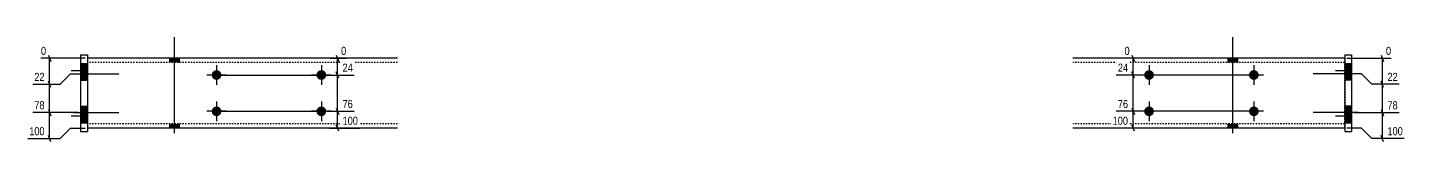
# Model space of a CAD drawing. Header units: millimetres. Extents: x 7 to 27937, y 5 to 621.
# Drawn here: x 8011 to 9983, y 7 to 157 of the extents above; entities that cross this region are included whole.
import ezdxf

# ---------------------------------------------------------------- set-up
doc = ezdxf.new("R2010")
doc.units = ezdxf.units.MM
doc.linetypes.add('DXK_LINE_DOT2', pattern=[3.9198, 1.9599, -1.9599])
doc.layers.add('MÅLSÆTNING', color=7, linetype='Continuous')
doc.layers.add('STÅL', color=7, linetype='Continuous')
doc.styles.add('Arial Narrow', font='ARIALN.TTF', dxfattribs={"height": 0.2})

msp = doc.modelspace()

# ---------------------------------------------------------------- hatches: boundary and pattern name
at = {"layer": 'STÅL', "linetype": 'Continuous'}
for points in [[(8087.1, 119.2), (8087.1, 99.2), (8097.1, 99.2), (8097.1, 119.2)], [(8229.1, 126.7), (8215.1, 126.7), (8215.1, 120.7), (8229.1, 120.7)], [(8229.1, 126.7), (8215.1, 126.7), (8215.1, 120.7), (8229.1, 120.7)], [(9730.1, 120.7), (9744.1, 120.7), (9744.1, 126.7), (9730.1, 126.7)], [(9730.1, 120.7), (9744.1, 120.7), (9744.1, 126.7), (9730.1, 126.7)], [(9897.1, 119.2), (9897.1, 99.2), (9907.1, 99.2), (9907.1, 119.2)], [(8097.1, 95.5), (8097.1, 113.5), (8087.1, 113.5), (8087.1, 95.5)], [(8282.1, 95.7, -1), (8282.1, 109.7, -1)], [(8432.1, 95.7, -1), (8432.1, 109.7, -1)], [(9617.1, 95.7, -1), (9617.1, 109.7, -1)], [(9767.1, 95.7, -1), (9767.1, 109.7, -1)], [(9907.1, 95.5), (9907.1, 113.5), (9897.1, 113.5), (9897.1, 95.5)], [(8097.1, 39.9), (8097.1, 57.9), (8087.1, 57.9), (8087.1, 39.9)], [(8087.1, 54.2), (8087.1, 34.2), (8097.1, 34.2), (8097.1, 54.2)], [(8282.1, 43.7, -1), (8282.1, 57.7, -1)], [(8432.1, 43.7, -1), (8432.1, 57.7, -1)], [(9617.1, 43.7, -1), (9617.1, 57.7, -1)], [(9767.1, 43.7, -1), (9767.1, 57.7, -1)], [(9907.1, 39.9), (9907.1, 57.9), (9897.1, 57.9), (9897.1, 39.9)], [(9897.1, 54.2), (9897.1, 34.2), (9907.1, 34.2), (9907.1, 54.2)], [(8229.1, 32.7), (8215.1, 32.7), (8215.1, 26.7), (8229.1, 26.7)], [(8229.1, 32.7), (8215.1, 32.7), (8215.1, 26.7), (8229.1, 26.7)], [(9730.1, 26.7), (9744.1, 26.7), (9744.1, 32.7), (9730.1, 32.7)], [(9730.1, 26.7), (9744.1, 26.7), (9744.1, 32.7), (9730.1, 32.7)]]:
    msp.add_hatch(color=96, dxfattribs=at).paths.add_polyline_path(points)

# ---------------------------------------------------------------- linework, layer by layer
at = {"layer": 'MÅLSÆTNING', "color": 7, "linetype": 'Continuous'}
for p, q in [((8094.1, 126.7), (8030.7, 126.7)), ((8041.3, 131.2), (8044.9, 122.2)), ((9601.6, 126.7), (9581.9, 126.7)), ((9592.5, 131.2), (9596.1, 122.2)), ((9594.3, 102.7), (9594.3, 126.7)), ((9900.1, 126.7), (9963.5, 126.7)), ((9949.3, 131.2), (9952.9, 122.2)), ((9951.1, 89.5), (9951.1, 126.7)), ((8058.1, 89.5), (8073.1, 104.5)), ((8058.1, 89.5), (8073.1, 104.5)), ((8073.1, 104.5), (8084.1, 104.5)), ((8073.1, 104.5), (8084.1, 104.5)), ((8285.1, 102.7), (8479.3, 102.7)), ((8457.1, 98.2), (8453.5, 107.2)), ((8455.3, 50.7), (8455.3, 102.7)), ((9764.1, 102.7), (9570.2, 102.7)), ((9764.1, 102.7), (9570.2, 102.7)), ((9596.1, 98.2), (9592.5, 107.2)), ((9596.1, 98.2), (9592.5, 107.2)), ((9594.3, 50.7), (9594.3, 102.7)), ((9921.1, 104.5), (9910.1, 104.5)), ((9921.1, 104.5), (9910.1, 104.5)), ((9936.1, 89.5), (9921.1, 104.5)), ((9936.1, 89.5), (9921.1, 104.5)), ((8019, 89.5), (8058.1, 89.5)), ((8044.9, 85), (8041.3, 94)), ((9975.2, 89.5), (9936.1, 89.5)), ((9975.2, 89.5), (9936.1, 89.5)), ((9952.9, 85), (9949.3, 94)), ((9952.9, 85), (9949.3, 94)), ((9951.1, 48.9), (9951.1, 89.5)), ((8084.1, 48.9), (8019, 48.9)), ((8041.3, 53.4), (8044.9, 44.4)), ((8043.1, 11.7), (8043.1, 48.9)), ((8285.1, 50.7), (8479.3, 50.7)), ((8285.1, 50.7), (8479.3, 50.7)), ((8453.5, 55.2), (8457.1, 46.2)), ((8453.5, 55.2), (8457.1, 46.2)), ((8455.3, 26.7), (8455.3, 50.7)), ((9764.1, 50.7), (9570.2, 50.7)), ((9764.1, 50.7), (9570.2, 50.7)), ((9592.5, 55.2), (9596.1, 46.2)), ((9592.5, 55.2), (9596.1, 46.2)), ((9594.3, 26.7), (9594.3, 50.7)), ((9910.1, 48.9), (9975.2, 48.9)), ((9910.1, 48.9), (9975.2, 48.9)), ((9949.3, 53.4), (9952.9, 44.4)), ((9949.3, 53.4), (9952.9, 44.4)), ((9951.1, 11.7), (9951.1, 48.9)), ((8058.1, 11.7), (8073.1, 26.7)), ((8073.1, 26.7), (8094.1, 26.7)), ((8443.8, 26.7), (8486.7, 26.7)), ((8457.1, 22.2), (8453.5, 31.2)), ((9603.5, 26.7), (9562.9, 26.7)), ((9596.1, 22.2), (9592.5, 31.2)), ((9921.1, 26.7), (9900.1, 26.7)), ((9936.1, 11.7), (9921.1, 26.7)), ((8011.7, 11.7), (8058.1, 11.7)), ((8044.9, 7.2), (8041.3, 16.2)), ((9982.5, 11.7), (9936.1, 11.7)), ((9952.9, 7.2), (9949.3, 16.2))]:
    msp.add_line(p, q, dxfattribs=at)
at = {"layer": 'STÅL', "color": 96, "linetype": 'Continuous'}
for p, q in [((8222.1, 19.2), (8222.1, 156.7)), ((8222.1, 19.2), (8222.1, 156.7)), ((9737.1, 19.2), (9737.1, 156.7)), ((9737.1, 19.2), (9737.1, 156.7)), ((8087.1, 119.2), (8097.1, 119.2)), ((8215.1, 120.7), (8215.1, 126.7)), ((8215.1, 120.7), (8215.1, 126.7)), ((8229.1, 120.7), (8229.1, 126.7)), ((8229.1, 120.7), (8229.1, 126.7)), ((9730.1, 120.7), (9730.1, 126.7)), ((9730.1, 120.7), (9730.1, 126.7)), ((9744.1, 120.7), (9744.1, 126.7)), ((9744.1, 120.7), (9744.1, 126.7)), ((9897.1, 119.2), (9907.1, 119.2)), ((8074.1, 109.2), (8097.1, 109.2)), ((8077.1, 104.5), (8142.1, 104.5)), ((8087.1, 113.5), (8097.1, 113.5)), ((8087.1, 99.2), (8097.1, 99.2)), ((8296.1, 102.7), (8268.1, 102.7)), ((8282.1, 116.7), (8282.1, 88.7)), ((8446.1, 102.7), (8418.1, 102.7)), ((8432.1, 116.7), (8432.1, 88.7)), ((9631.1, 102.7), (9603.1, 102.7)), ((9617.1, 116.7), (9617.1, 88.7)), ((9781.1, 102.7), (9753.1, 102.7)), ((9767.1, 116.7), (9767.1, 88.7)), ((9917.1, 104.5), (9852.1, 104.5)), ((9884.1, 109.2), (9907.1, 109.2)), ((9907.1, 113.5), (9897.1, 113.5)), ((9897.1, 99.2), (9907.1, 99.2)), ((8087.1, 95.5), (8097.1, 95.5)), ((9907.1, 95.5), (9897.1, 95.5)), ((8282.1, 64.7), (8282.1, 36.7)), ((8432.1, 64.7), (8432.1, 36.7)), ((9617.1, 64.7), (9617.1, 36.7)), ((9767.1, 64.7), (9767.1, 36.7)), ((8074.1, 44.2), (8097.1, 44.2)), ((8077.1, 48.9), (8142.1, 48.9)), ((8087.1, 57.9), (8097.1, 57.9)), ((8087.1, 54.2), (8097.1, 54.2)), ((8087.1, 39.9), (8097.1, 39.9)), ((8296.1, 50.7), (8268.1, 50.7)), ((8446.1, 50.7), (8418.1, 50.7)), ((9631.1, 50.7), (9603.1, 50.7)), ((9781.1, 50.7), (9753.1, 50.7)), ((9917.1, 48.9), (9852.1, 48.9)), ((9884.1, 44.2), (9907.1, 44.2)), ((9907.1, 57.9), (9897.1, 57.9)), ((9897.1, 54.2), (9907.1, 54.2)), ((9907.1, 39.9), (9897.1, 39.9)), ((8087.1, 34.2), (8097.1, 34.2)), ((8215.1, 26.7), (8215.1, 32.7)), ((8215.1, 26.7), (8215.1, 32.7)), ((8229.1, 26.7), (8229.1, 32.7)), ((8229.1, 26.7), (8229.1, 32.7)), ((9730.1, 26.7), (9730.1, 32.7)), ((9730.1, 26.7), (9730.1, 32.7)), ((9744.1, 26.7), (9744.1, 32.7)), ((9744.1, 26.7), (9744.1, 32.7)), ((9897.1, 34.2), (9907.1, 34.2))]:
    msp.add_line(p, q, dxfattribs=at)
at = {"layer": 'STÅL', "color": 2, "linetype": 'Continuous'}
for p, q in [((8087.1, 131.7), (8097.1, 131.7)), ((8087.1, 131.7), (8087.1, 21.7)), ((8097.1, 131.7), (8097.1, 21.7)), ((8541.1, 126.7), (8097.1, 126.7)), ((9897.1, 126.7), (9508.1, 126.7)), ((9897.1, 131.7), (9897.1, 21.7)), ((9897.1, 131.7), (9907.1, 131.7)), ((9907.1, 131.7), (9907.1, 21.7)), ((8087.1, 21.7), (8097.1, 21.7)), ((8541.1, 26.7), (8097.1, 26.7)), ((9897.1, 26.7), (9508.1, 26.7)), ((9897.1, 21.7), (9907.1, 21.7))]:
    msp.add_line(p, q, dxfattribs=at)
at = {"layer": 'STÅL', "color": 7, "linetype": 'DXK_LINE_DOT2'}
for p, q in [((8097.1, 126.7), (8097.1, 27.6)), ((8541.1, 120.7), (8097.1, 120.7)), ((9897.1, 120.7), (9508.1, 120.7)), ((9897.1, 26.7), (9897.1, 126.7)), ((8541.1, 32.7), (8097.1, 32.7)), ((8097.1, 27.6), (8097.1, 26.7)), ((9897.1, 32.7), (9508.1, 32.7))]:
    msp.add_line(p, q, dxfattribs=at)

# ---------------------------------------------------------------- next in the draw order: wipeouts: each hides what was drawn before it
at = {"color": 0, "linetype": 'Continuous'}
for points in [[(9591.6, 129.1), (9591.6, 145.9), (9579.5, 145.9), (9579.5, 129.1)], [(9965.9, 129.1), (9965.9, 145.9), (9953.8, 145.9), (9953.8, 129.1)], [(8479.6, 105.1), (8479.6, 121.9), (8460.1, 121.9), (8460.1, 105.1)], [(9975.4, 91.9), (9975.4, 108.7), (9956, 108.7), (9956, 91.9)], [(8038.2, 51.3), (8038.2, 68.1), (8018.8, 68.1), (8018.8, 51.3)], [(8479.6, 53.1), (8479.6, 69.9), (8460.1, 69.9), (8460.1, 53.1)], [(9589.4, 53.1), (9589.4, 69.9), (9570, 69.9), (9570, 53.1)], [(9975.4, 51.3), (9975.4, 68.1), (9956, 68.1), (9956, 51.3)], [(8038.2, 14.1), (8038.2, 30.9), (8011.5, 30.9), (8011.5, 14.1)], [(9982.7, 14.1), (9982.7, 30.9), (9956, 30.9), (9956, 14.1)]]:
    msp.add_wipeout(points, dxfattribs=at).dxf.layer = 'MÅLSÆTNING'

# ---------------------------------------------------------------- next in the draw order: linework, layer by layer
at = {"layer": 'MÅLSÆTNING', "color": 7, "linetype": 'Continuous'}
for p, q in [((8444.6, 126.7), (8467.7, 126.7)), ((8453.5, 131.2), (8457.1, 122.2)), ((8455.3, 102.7), (8455.3, 126.7)), ((8285.1, 102.7), (8479.3, 102.7)), ((8457.1, 98.2), (8453.5, 107.2)), ((8043.1, 48.9), (8043.1, 89.5)), ((8084.1, 48.9), (8019, 48.9)), ((8041.3, 53.4), (8044.9, 44.4))]:
    msp.add_line(p, q, dxfattribs=at)

# ---------------------------------------------------------------- next in the draw order: texts
at = {"layer": 'MÅLSÆTNING', "color": 3, "linetype": 'Continuous', "style": 'Arial Narrow'}
for s, height, p in [('0', 11.5, (9581.9, 131.5)), ('0', 11.5, (9956.2, 131.5)), ('24', 11.45, (8462.5, 107.5)), ('22', 11.45, (9958.4, 94.3)), ('78', 11.45, (8021.2, 53.7)), ('78', 11.45, (9958.4, 53.7)), ('100', 11.45, (8013.9, 16.5)), ('100', 11.45, (9958.4, 16.5))]:
    msp.add_text(s, height=height, dxfattribs=at).set_placement(p)

# ---------------------------------------------------------------- next in the draw order: wipeouts: each hides what was drawn before it
at = {"color": 0, "linetype": 'Continuous'}
for points in [[(8486.9, 29.1), (8486.9, 45.9), (8460.1, 45.9), (8460.1, 29.1)], [(9589.4, 29.1), (9589.4, 45.9), (9562.6, 45.9), (9562.6, 29.1)]]:
    msp.add_wipeout(points, dxfattribs=at).dxf.layer = 'MÅLSÆTNING'

# ---------------------------------------------------------------- next in the draw order: texts
at = {"layer": 'MÅLSÆTNING', "color": 3, "linetype": 'Continuous', "style": 'Arial Narrow'}
for s, p in [('76', (8462.5, 55.5)), ('76', (9572.4, 55.5)), ('100', (8462.5, 31.5)), ('100', (9565, 31.5))]:
    msp.add_text(s, height=11.45, dxfattribs=at).set_placement(p)

# ---------------------------------------------------------------- next in the draw order: wipeouts: each hides what was drawn before it
at = {"color": 0, "linetype": 'Continuous'}
for points in [[(8470.1, 129.1), (8470.1, 145.9), (8458, 145.9), (8458, 129.1)], [(9589.4, 105.1), (9589.4, 121.9), (9570, 121.9), (9570, 105.1)], [(8038.2, 91.9), (8038.2, 108.7), (8018.8, 108.7), (8018.8, 91.9)]]:
    msp.add_wipeout(points, dxfattribs=at).dxf.layer = 'MÅLSÆTNING'

# ---------------------------------------------------------------- next in the draw order: linework, layer by layer
at = {"layer": 'MÅLSÆTNING', "color": 7, "linetype": 'Continuous'}
for p, q in [((8043.1, 89.5), (8043.1, 126.7)), ((8019, 89.5), (8058.1, 89.5)), ((8044.9, 85), (8041.3, 94))]:
    msp.add_line(p, q, dxfattribs=at)

# ---------------------------------------------------------------- next in the draw order: texts
at = {"layer": 'MÅLSÆTNING', "color": 3, "linetype": 'Continuous', "style": 'Arial Narrow'}
for s, height, p in [('0', 11.5, (8460.4, 131.5)), ('24', 11.45, (9572.4, 107.5)), ('22', 11.45, (8021.2, 94.3))]:
    msp.add_text(s, height=height, dxfattribs=at).set_placement(p)

# ---------------------------------------------------------------- next in the draw order: wipeouts: each hides what was drawn before it
at = {"color": 0, "linetype": 'Continuous'}
msp.add_wipeout([(8040.4, 129.1), (8040.4, 145.9), (8028.3, 145.9), (8028.3, 129.1)], dxfattribs=at).dxf.layer = 'MÅLSÆTNING'

# ---------------------------------------------------------------- next in the draw order: texts
at = {"layer": 'MÅLSÆTNING', "color": 3, "linetype": 'Continuous', "style": 'Arial Narrow'}
msp.add_text('0', height=11.5, dxfattribs=at).set_placement((8030.7, 131.5))

doc.saveas('drawing.dxf')
